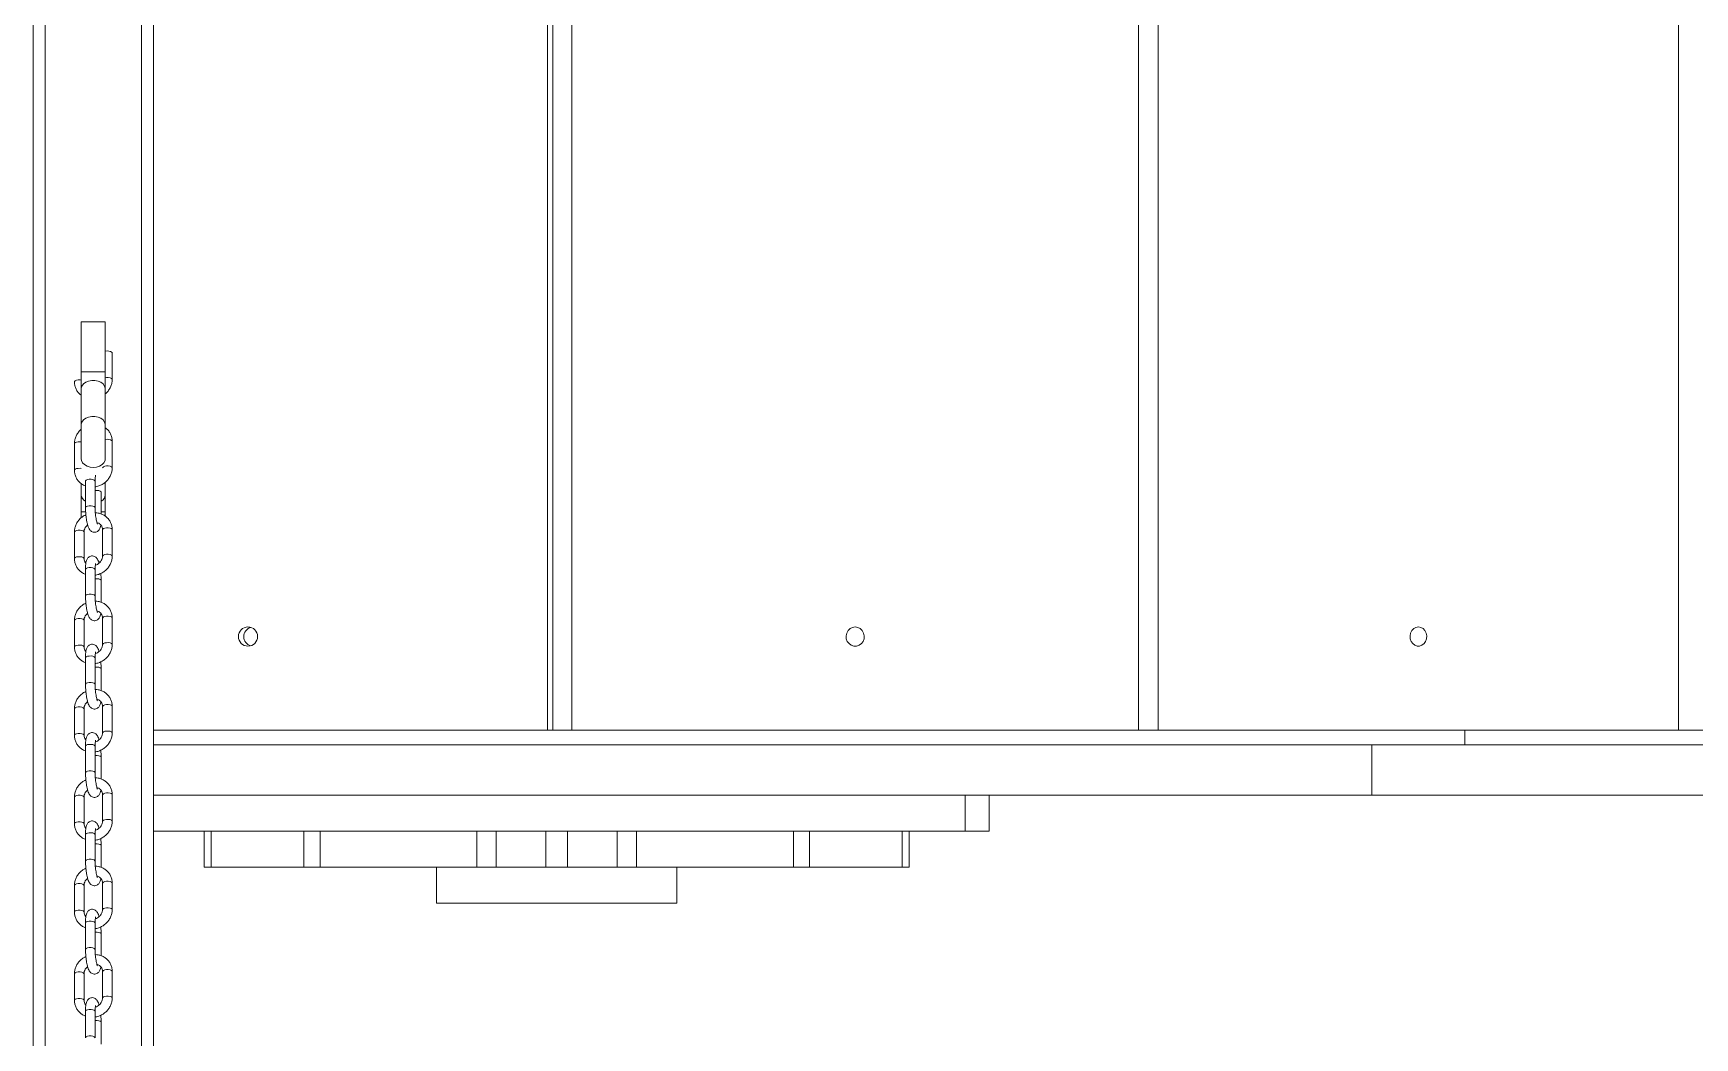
# Model space of a CAD drawing. Header units: millimetres. Extents: x -8083 to 6576, y -6691 to 5601.
# Drawn here: x -186 to 506, y 689 to 1107 of the extents above; entities that cross this region are included whole.
import ezdxf

# ---------------------------------------------------------------- set-up
doc = ezdxf.new("R2010")
doc.units = ezdxf.units.MM
doc.layers.add('DIKOM_ОБЪЕКТ', color=7, linetype='Continuous')

msp = doc.modelspace()

# ---------------------------------------------------------------- linework, layer by layer
at = {"layer": 'DIKOM_ОБЪЕКТ', "color": 7, "linetype": 'Continuous', "lineweight": 15}
for p, q in [((-185.736, 1537.193), (-185.736, -1662.807)), ((-180.736, -1662.807), (-180.736, 1537.193)), ((-140.736, 1537.193), (-140.736, -1662.807)), ((-135.736, -1662.807), (-135.736, 1537.193)), ((28.189, 817.118), (28.189, 1463.118)), ((30.426, 1463.118), (30.426, 817.118)), ((38.38, 1463.118), (38.38, 817.118)), ((274.165, 817.118), (274.165, 1463.118)), ((282.377, 1463.118), (282.377, 817.118)), ((498.883, 817.118), (498.883, 1463.118)), ((-165.736, 987.193), (-165.736, 966.335)), ((-155.736, 987.193), (-165.736, 987.193)), ((-155.736, 966.335), (-155.736, 987.193)), ((-152.915, 974.383), (-152.87, 974.218)), ((-152.87, 963.182), (-152.87, 974.218)), ((-165.736, 966.335), (-165.736, 959.264)), ((-155.736, 966.335), (-165.736, 966.335)), ((-155.736, 959.264), (-155.736, 966.335)), ((-165.736, 959.264), (-165.736, 944.264)), ((-155.736, 944.264), (-155.736, 959.264)), ((-165.736, 944.264), (-165.736, 930.122)), ((-155.736, 930.122), (-155.736, 944.264)), ((-168.602, 936.441), (-168.602, 925.405)), ((-152.915, 937.596), (-152.87, 937.431)), ((-152.87, 926.395), (-152.87, 937.431)), ((-165.736, 919.806), (-165.736, 915.122)), ((-163.996, 920.846), (-163.996, 909.81)), ((-160.041, 921.011), (-159.997, 920.846)), ((-159.997, 909.81), (-159.997, 920.846)), ((-155.736, 915.122), (-155.736, 920.446)), ((-165.736, 915.122), (-165.736, 908.051)), ((-157.476, 907.185), (-157.476, 916.239)), ((-155.736, 908.051), (-155.736, 915.122)), ((-165.736, 908.051), (-165.736, 905.604)), ((-165.736, 908.051), (-163.955, 908.051)), ((-157.476, 908.051), (-155.736, 908.051)), ((-155.736, 906.243), (-155.736, 908.051)), ((-168.602, 899.654), (-168.602, 888.619)), ((-164.602, 888.619), (-164.602, 899.654)), ((-156.87, 900.644), (-156.87, 889.608)), ((-152.915, 900.809), (-152.87, 900.644)), ((-152.87, 889.608), (-152.87, 900.644)), ((-164.647, 888.783), (-164.602, 888.629)), ((-164.262, 887.193), (-163.731, 887.193)), ((-158.524, 887.193), (-157.77, 887.193)), ((-163.996, 884.06), (-163.996, 873.024)), ((-160.041, 884.225), (-159.997, 884.06)), ((-159.997, 873.024), (-159.997, 884.06)), ((-157.476, 870.399), (-157.476, 879.453)), ((-168.602, 862.868), (-168.602, 851.832)), ((-164.602, 851.832), (-164.602, 862.868)), ((-156.87, 863.858), (-156.87, 852.822)), ((-152.915, 864.023), (-152.87, 863.858)), ((-152.87, 852.822), (-152.87, 863.858)), ((-164.647, 851.997), (-164.602, 851.842)), ((-163.996, 847.273), (-163.996, 836.237)), ((-160.041, 847.438), (-159.997, 847.273)), ((-159.997, 836.237), (-159.997, 847.273)), ((-157.476, 833.612), (-157.476, 842.666)), ((-168.602, 826.081), (-168.602, 815.045)), ((-164.602, 815.045), (-164.602, 826.081)), ((-156.87, 827.071), (-156.87, 816.035)), ((-152.915, 827.236), (-152.87, 827.071)), ((-152.87, 816.035), (-152.87, 827.071)), ((-135.736, 817.118), (409.934, 817.118)), ((409.934, 817.118), (409.934, 811.118)), ((1210.493, 817.118), (409.934, 817.118)), ((-164.647, 815.21), (-164.602, 815.055)), ((-163.996, 810.486), (-163.996, 799.45)), ((-160.041, 810.651), (-159.997, 810.486)), ((-159.997, 799.45), (-159.997, 810.486)), ((371.218, 811.118), (-135.736, 811.118)), ((371.218, 811.118), (371.218, 790.118)), ((564.159, 811.118), (371.218, 811.118)), ((-157.476, 796.825), (-157.476, 805.879)), ((-168.602, 789.294), (-168.602, 778.258)), ((-164.602, 778.258), (-164.602, 789.294)), ((-156.87, 790.284), (-156.87, 779.248)), ((-152.915, 790.449), (-152.87, 790.284)), ((-152.87, 779.248), (-152.87, 790.284)), ((371.218, 790.118), (-135.736, 790.118)), ((202.071, 790.118), (202.071, 775.118)), ((212.071, 775.118), (212.071, 790.118)), ((371.218, 790.118), (564.159, 790.118)), ((-164.647, 778.423), (-164.602, 778.269)), ((202.071, 775.118), (-135.736, 775.118)), ((-114.561, 775.118), (-114.561, 760.118)), ((-111.715, 760.118), (-111.715, 775.118)), ((-73.078, 775.118), (-73.078, 760.118)), ((-66.41, 760.118), (-66.41, 775.118)), ((-1.144, 760.118), (-1.144, 775.118)), ((6.928, 775.118), (6.928, 760.118)), ((27.557, 760.118), (27.557, 775.118)), ((36.582, 760.118), (36.582, 775.118)), ((57.211, 760.118), (57.211, 775.118)), ((65.284, 775.118), (65.284, 760.118)), ((130.55, 760.118), (130.55, 775.118)), ((137.218, 760.118), (137.218, 775.118)), ((175.854, 760.118), (175.854, 775.118)), ((178.701, 760.118), (178.701, 775.118)), ((212.071, 775.118), (202.071, 775.118)), ((-163.996, 773.7), (-163.996, 762.664)), ((-160.041, 773.865), (-159.997, 773.7)), ((-159.997, 762.664), (-159.997, 773.7)), ((-157.476, 760.038), (-157.476, 769.092)), ((-152.915, 753.663), (-152.87, 753.498)), ((-114.561, 760.118), (-111.715, 760.118)), ((-111.715, 760.118), (-73.078, 760.118)), ((-73.078, 760.118), (-66.41, 760.118)), ((-66.41, 760.118), (-1.144, 760.118)), ((-17.93, 760.118), (-17.93, 745.118)), ((6.928, 760.118), (-1.144, 760.118)), ((6.928, 760.118), (27.557, 760.118)), ((27.557, 760.118), (36.582, 760.118)), ((36.582, 760.118), (57.211, 760.118)), ((65.284, 760.118), (57.211, 760.118)), ((65.284, 760.118), (130.55, 760.118)), ((82.07, 745.118), (82.07, 760.118)), ((130.55, 760.118), (137.218, 760.118)), ((137.218, 760.118), (175.854, 760.118)), ((175.854, 760.118), (178.701, 760.118)), ((-168.602, 752.508), (-168.602, 741.472)), ((-164.602, 741.472), (-164.602, 752.508)), ((-156.87, 753.498), (-156.87, 742.462)), ((-152.87, 742.462), (-152.87, 753.498)), ((-164.647, 741.637), (-164.602, 741.482)), ((-17.93, 745.118), (82.07, 745.118)), ((-163.996, 736.913), (-163.996, 725.877)), ((-160.041, 737.078), (-159.997, 736.913)), ((-159.997, 725.877), (-159.997, 736.913)), ((-157.476, 723.252), (-157.476, 732.306)), ((-168.602, 715.721), (-168.602, 704.685)), ((-164.602, 704.685), (-164.602, 715.721)), ((-156.87, 716.711), (-156.87, 705.675)), ((-152.915, 716.876), (-152.87, 716.711)), ((-152.87, 705.675), (-152.87, 716.711)), ((-164.647, 704.85), (-164.602, 704.695)), ((-163.996, 700.126), (-163.996, 689.09)), ((-160.041, 700.291), (-159.997, 700.126)), ((-159.997, 689.09), (-159.997, 700.126)), ((-157.476, 686.465), (-157.476, 695.519))]:
    msp.add_line(p, q, dxfattribs=at)
at = {"layer": 'DIKOM_ОБЪЕКТ', "color": 7, "linetype": 'Continuous', "lineweight": 15, "flags": 128}
for points in [[(-168.602, 962.191), (-168.569, 962.333), (-168.282, 962.618), (-167.739, 962.838), (-167.022, 962.96), (-166.242, 962.964), (-165.736, 962.9)], [(-155.736, 959.264), (-155.748, 959.505), (-156.025, 960.448), (-156.651, 961.303), (-157.581, 962.007), (-158.744, 962.507), (-160.055, 962.767), (-161.417, 962.767), (-162.728, 962.507), (-163.891, 962.007), (-164.821, 961.303), (-165.447, 960.448), (-165.724, 959.505), (-165.736, 959.264)], [(-155.736, 963.89), (-155.29, 963.95), (-154.51, 963.954), (-153.784, 963.841), (-153.224, 963.628), (-152.915, 963.347), (-152.87, 963.182)], [(-165.736, 944.264), (-165.724, 944.505), (-165.447, 945.448), (-164.821, 946.303), (-163.891, 947.007), (-162.728, 947.507), (-161.417, 947.767), (-160.055, 947.767), (-158.744, 947.507), (-157.581, 947.007), (-156.651, 946.303), (-156.025, 945.448), (-155.748, 944.505), (-155.736, 944.264)], [(-168.602, 936.441), (-168.569, 936.583), (-168.282, 936.868), (-167.739, 937.087), (-167.022, 937.209)], [(-167.022, 937.209), (-166.242, 937.214), (-165.736, 937.149)], [(-165.736, 930.122), (-165.631, 929.403), (-165.176, 928.496), (-164.39, 927.709), (-163.334, 927.101), (-162.085, 926.718), (-160.736, 926.587)], [(-160.736, 926.587), (-159.387, 926.718), (-158.138, 927.101), (-157.082, 927.709), (-156.296, 928.496), (-155.841, 929.403), (-155.736, 930.122)], [(-156.87, 926.403), (-156.837, 926.536), (-156.55, 926.821), (-156.006, 927.041), (-155.29, 927.163), (-154.51, 927.168), (-153.784, 927.055), (-153.224, 926.841), (-152.915, 926.56), (-152.87, 926.395)], [(-168.602, 925.405), (-168.569, 925.547), (-168.282, 925.831), (-167.739, 926.051), (-167.022, 926.173), (-166.242, 926.178), (-165.736, 926.113)], [(-163.996, 920.846), (-163.964, 920.988), (-163.676, 921.273), (-163.133, 921.493), (-162.417, 921.614), (-161.637, 921.619), (-160.911, 921.506), (-160.35, 921.293), (-160.041, 921.011)], [(-159.997, 916.997), (-159.896, 917.007), (-159.115, 917.012), (-158.39, 916.899), (-157.83, 916.685), (-157.52, 916.404), (-157.476, 916.24)], [(-163.996, 909.81), (-163.964, 909.952), (-163.676, 910.237), (-163.133, 910.457), (-162.417, 910.578), (-161.637, 910.583), (-160.911, 910.47), (-160.35, 910.257), (-160.041, 909.975), (-159.997, 909.809)], [(-168.602, 899.654), (-168.569, 899.796), (-168.282, 900.081), (-167.739, 900.301), (-167.022, 900.422)], [(-167.022, 900.422), (-166.242, 900.427), (-165.517, 900.314), (-164.956, 900.101), (-164.647, 899.819), (-164.602, 899.654)], [(-156.87, 900.644), (-156.837, 900.786), (-156.55, 901.071), (-156.006, 901.291), (-155.29, 901.412), (-154.51, 901.417), (-153.784, 901.304), (-153.224, 901.091), (-152.915, 900.809)], [(-168.602, 888.618), (-168.569, 888.76), (-168.282, 889.045), (-167.739, 889.265), (-167.022, 889.386), (-166.242, 889.391), (-165.517, 889.278), (-164.956, 889.065), (-164.647, 888.783)], [(-156.87, 889.616), (-156.837, 889.75), (-156.55, 890.035), (-156.006, 890.255), (-155.29, 890.376), (-154.51, 890.381), (-153.784, 890.268), (-153.224, 890.055), (-152.915, 889.773), (-152.87, 889.609)], [(-163.996, 884.06), (-163.964, 884.201), (-163.676, 884.486), (-163.133, 884.706), (-162.417, 884.828), (-161.637, 884.832), (-160.911, 884.719), (-160.35, 884.506), (-160.041, 884.225)], [(-159.997, 880.211), (-159.896, 880.22), (-159.115, 880.225), (-158.39, 880.112), (-157.83, 879.899), (-157.52, 879.617), (-157.476, 879.453)], [(-163.996, 873.024), (-163.964, 873.165), (-163.676, 873.45), (-163.133, 873.67), (-162.417, 873.792), (-161.637, 873.796), (-160.911, 873.683), (-160.35, 873.47), (-160.041, 873.189), (-159.997, 873.022)], [(-156.87, 863.858), (-156.837, 863.999), (-156.55, 864.284), (-156.006, 864.504), (-155.29, 864.626), (-154.51, 864.63), (-153.784, 864.517), (-153.224, 864.304), (-152.915, 864.023)], [(-168.602, 862.868), (-168.569, 863.009), (-168.282, 863.294), (-167.739, 863.514), (-167.022, 863.636)], [(-167.022, 863.636), (-166.242, 863.64), (-165.517, 863.527), (-164.956, 863.314), (-164.647, 863.033), (-164.602, 862.868)], [(156.272, 860.118), (157.384, 859.941), (158.398, 859.423), (159.222, 858.612), (159.784, 857.58), (160.034, 856.417), (159.951, 855.228), (159.54, 854.118), (158.839, 853.186), (157.909, 852.515), (156.835, 852.163), (155.71, 852.163), (154.636, 852.515), (153.707, 853.186), (153.005, 854.118), (152.595, 855.228), (152.51, 856.417), (152.761, 857.58), (153.323, 858.612), (154.147, 859.423), (155.161, 859.941), (156.272, 860.118)], [(390.63, 860.118), (391.651, 859.941), (392.581, 859.423), (393.338, 858.612), (393.854, 857.58), (394.084, 856.417), (394.007, 855.228), (393.63, 854.118), (392.986, 853.186), (392.133, 852.515), (391.146, 852.163), (390.113, 852.163), (389.127, 852.515), (388.274, 853.186), (387.63, 854.118), (387.252, 855.228), (387.175, 856.417), (387.405, 857.58), (387.921, 858.612), (388.678, 859.423), (389.609, 859.941), (390.63, 860.118)], [(-168.602, 851.831), (-168.569, 851.973), (-168.282, 852.258), (-167.739, 852.478), (-167.022, 852.6), (-166.242, 852.604), (-165.517, 852.491), (-164.956, 852.278), (-164.647, 851.997)], [(-156.87, 852.829), (-156.837, 852.963), (-156.55, 853.248), (-156.006, 853.468), (-155.29, 853.59), (-154.51, 853.594), (-153.784, 853.481), (-153.224, 853.268), (-152.915, 852.987), (-152.87, 852.822)], [(-163.996, 847.273), (-163.964, 847.414), (-163.676, 847.699), (-163.133, 847.919), (-162.417, 848.041), (-161.637, 848.046), (-160.911, 847.933), (-160.35, 847.719), (-160.041, 847.438)], [(-163.996, 836.237), (-163.964, 836.378), (-163.676, 836.663), (-163.133, 836.883), (-162.417, 837.005), (-161.637, 837.01), (-160.911, 836.897), (-160.35, 836.683), (-160.041, 836.402), (-159.997, 836.235)], [(-159.997, 843.424), (-159.896, 843.434), (-159.115, 843.438), (-158.39, 843.325), (-157.83, 843.112), (-157.52, 842.831), (-157.476, 842.666)], [(-168.602, 826.081), (-168.569, 826.222), (-168.282, 826.507), (-167.739, 826.727), (-167.022, 826.849)], [(-167.022, 826.849), (-166.242, 826.854), (-165.517, 826.741), (-164.956, 826.527), (-164.647, 826.246), (-164.602, 826.081)], [(-156.87, 827.071), (-156.837, 827.212), (-156.55, 827.497), (-156.006, 827.717), (-155.29, 827.839), (-154.51, 827.844), (-153.784, 827.731), (-153.224, 827.517), (-152.915, 827.236)], [(-168.602, 815.045), (-168.569, 815.187), (-168.282, 815.471), (-167.739, 815.691), (-167.022, 815.813), (-166.242, 815.818), (-165.517, 815.705), (-164.956, 815.491), (-164.647, 815.21)], [(-156.87, 816.043), (-156.837, 816.176), (-156.55, 816.461), (-156.006, 816.681), (-155.29, 816.803), (-154.51, 816.808), (-153.784, 816.695), (-153.224, 816.481), (-152.915, 816.2), (-152.87, 816.035)], [(-163.996, 810.486), (-163.964, 810.628), (-163.676, 810.913), (-163.133, 811.133), (-162.417, 811.254), (-161.637, 811.259), (-160.911, 811.146), (-160.35, 810.933), (-160.041, 810.651)], [(-159.997, 806.637), (-159.896, 806.647), (-159.115, 806.652), (-158.39, 806.539), (-157.83, 806.325), (-157.52, 806.044), (-157.476, 805.88)], [(-163.996, 799.45), (-163.964, 799.592), (-163.676, 799.877), (-163.133, 800.097), (-162.417, 800.218), (-161.637, 800.223), (-160.911, 800.11), (-160.35, 799.897), (-160.041, 799.615), (-159.997, 799.449)], [(-168.602, 789.294), (-168.569, 789.436), (-168.282, 789.721), (-167.739, 789.941), (-167.022, 790.062)], [(-167.022, 790.062), (-166.242, 790.067), (-165.517, 789.954), (-164.956, 789.741), (-164.647, 789.459), (-164.602, 789.294)], [(-156.87, 790.284), (-156.837, 790.426), (-156.55, 790.711), (-156.006, 790.931), (-155.29, 791.052), (-154.51, 791.057), (-153.784, 790.944), (-153.224, 790.731), (-152.915, 790.449)], [(-168.602, 778.258), (-168.569, 778.4), (-168.282, 778.685), (-167.739, 778.905), (-167.022, 779.026), (-166.242, 779.031), (-165.517, 778.918), (-164.956, 778.705), (-164.647, 778.423)], [(-163.996, 773.7), (-163.964, 773.841), (-163.676, 774.126), (-163.133, 774.346), (-162.417, 774.468), (-161.637, 774.472), (-160.911, 774.359), (-160.35, 774.146), (-160.041, 773.865)], [(-156.87, 779.256), (-156.837, 779.39), (-156.55, 779.675), (-156.006, 779.895), (-155.29, 780.016), (-154.51, 780.021), (-153.784, 779.908), (-153.224, 779.695), (-152.915, 779.413), (-152.87, 779.249)], [(-159.997, 769.851), (-159.896, 769.86), (-159.115, 769.865), (-158.39, 769.752), (-157.83, 769.539), (-157.52, 769.257), (-157.476, 769.093)], [(-163.996, 762.664), (-163.964, 762.805), (-163.676, 763.09), (-163.133, 763.31), (-162.417, 763.431), (-161.637, 763.436), (-160.911, 763.323), (-160.35, 763.11), (-160.041, 762.829), (-159.997, 762.662)], [(-156.87, 753.498), (-156.837, 753.639), (-156.55, 753.924), (-156.006, 754.144), (-155.29, 754.266), (-154.51, 754.27), (-153.784, 754.157), (-153.224, 753.944), (-152.915, 753.663)], [(-168.602, 752.508), (-168.569, 752.649), (-168.282, 752.934), (-167.739, 753.154), (-167.022, 753.276)], [(-167.022, 753.276), (-166.242, 753.28), (-165.517, 753.167), (-164.956, 752.954), (-164.647, 752.673), (-164.602, 752.508)], [(-168.602, 741.471), (-168.569, 741.613), (-168.282, 741.898), (-167.739, 742.118), (-167.022, 742.24), (-166.242, 742.244), (-165.517, 742.131), (-164.956, 741.918), (-164.647, 741.637)], [(-156.87, 742.469), (-156.837, 742.603), (-156.55, 742.888), (-156.006, 743.108), (-155.29, 743.23), (-154.51, 743.234), (-153.784, 743.121), (-153.224, 742.908), (-152.915, 742.627), (-152.87, 742.462)], [(-163.996, 736.913), (-163.964, 737.054), (-163.676, 737.339), (-163.133, 737.559), (-162.417, 737.681), (-161.637, 737.685), (-160.911, 737.573), (-160.35, 737.359), (-160.041, 737.078)], [(-159.997, 733.064), (-159.896, 733.074), (-159.115, 733.078), (-158.39, 732.965), (-157.83, 732.752), (-157.52, 732.471), (-157.476, 732.306)], [(-163.996, 725.877), (-163.964, 726.018), (-163.676, 726.303), (-163.133, 726.523), (-162.417, 726.645), (-161.637, 726.649), (-160.911, 726.537), (-160.35, 726.323), (-160.041, 726.042), (-159.997, 725.875)], [(-168.602, 715.721), (-168.569, 715.862), (-168.282, 716.147), (-167.739, 716.367), (-167.022, 716.489)], [(-167.022, 716.489), (-166.242, 716.494), (-165.517, 716.381), (-164.956, 716.167), (-164.647, 715.886), (-164.602, 715.721)], [(-156.87, 716.711), (-156.837, 716.852), (-156.55, 717.137), (-156.006, 717.357), (-155.29, 717.479), (-154.51, 717.484), (-153.784, 717.371), (-153.224, 717.157), (-152.915, 716.876)], [(-168.602, 704.685), (-168.569, 704.826), (-168.282, 705.111), (-167.739, 705.331), (-167.022, 705.453), (-166.242, 705.458), (-165.517, 705.345), (-164.956, 705.131), (-164.647, 704.85)], [(-156.87, 705.683), (-156.837, 705.816), (-156.55, 706.101), (-156.006, 706.321), (-155.29, 706.443), (-154.51, 706.448), (-153.784, 706.335), (-153.224, 706.121), (-152.915, 705.84), (-152.87, 705.675)], [(-163.996, 700.126), (-163.964, 700.268), (-163.676, 700.553), (-163.133, 700.773), (-162.417, 700.894), (-161.637, 700.899), (-160.911, 700.786), (-160.35, 700.573), (-160.041, 700.291)], [(-159.997, 696.277), (-159.896, 696.287), (-159.115, 696.292), (-158.39, 696.179), (-157.83, 695.965), (-157.52, 695.684), (-157.476, 695.519)], [(-163.996, 689.09), (-163.964, 689.232), (-163.676, 689.517), (-163.133, 689.737), (-162.417, 689.858), (-161.637, 689.863), (-160.911, 689.75), (-160.35, 689.536), (-160.041, 689.255), (-159.997, 689.088)]]:
    msp.add_lwpolyline(points, dxfattribs=at)
at = {"layer": 'DIKOM_ОБЪЕКТ', "color": 7, "linetype": 'Continuous', "lineweight": 15}
msp.add_circle((-96.379, 856.128), 3.99, dxfattribs=at)
for centre, radius, start, end in [((-154.843, 971.967), 3.091, 51.40939, 106.803394), ((-154.842, 935.181), 3.09, 51.402252, 106.815202), ((-162.565, 915.276), 3.175, 182.770149, 243.19425), ((-158.907, 915.276), 3.175, 296.80575, 357.229851), ((-94.13, 856.118), 4.003, 106.43799, 253.56201)]:
    msp.add_arc(centre, radius, start, end, dxfattribs=at)
for points, knots in [([(-168.602, 962.192), (-168.59, 961.886), (-168.56, 961.082), (-168.245, 959.814), (-167.596, 958.48), (-166.755, 957.373), (-166.049, 956.832), (-165.736, 956.593)], [0, 0, 0, 0, 0.1394135, 0.3673673, 0.5943041, 0.8201545, 1, 1, 1, 1]), ([(-155.736, 957.233), (-155.634, 957.309), (-155.104, 957.706), (-154.346, 958.643), (-153.527, 959.995), (-153.03, 961.446), (-152.878, 962.525), (-152.871, 963.091), (-152.87, 963.182)], [0, 0, 0, 0, 0.0547662, 0.2851303, 0.5154966, 0.7453391, 0.9591858, 1, 1, 1, 1]), ([(-165.736, 942.39), (-165.838, 942.314), (-166.368, 941.917), (-167.126, 940.98), (-167.945, 939.628), (-168.442, 938.177), (-168.594, 937.098), (-168.601, 936.532), (-168.602, 936.441)], [0, 0, 0, 0, 0.0547653, 0.2851257, 0.5154882, 0.7453269, 0.9591702, 1, 1, 1, 1]), ([(-152.87, 937.431), (-152.882, 937.737), (-152.912, 938.541), (-153.226, 939.81), (-153.876, 941.142), (-154.716, 942.25), (-155.423, 942.791), (-155.736, 943.03)], [0, 0, 0, 0, 0.1394119, 0.3673259, 0.5943113, 0.8201058, 1, 1, 1, 1]), ([(-168.602, 925.405), (-168.591, 925.1), (-168.56, 924.295), (-168.244, 923.028), (-167.599, 921.69), (-166.683, 920.519), (-165.53, 919.591), (-164.609, 919.036), (-164.06, 918.882), (-163.996, 918.864)], [0, 0, 0, 0, 0.1071476, 0.2823393, 0.4567425, 0.6303394, 0.8035458, 0.9770605, 1, 1, 1, 1]), ([(-159.997, 918.483), (-159.878, 918.494), (-159.237, 918.55), (-158.104, 918.942), (-156.672, 919.655), (-155.399, 920.645), (-154.336, 921.844), (-153.53, 923.212), (-153.029, 924.659), (-152.878, 925.739), (-152.871, 926.304), (-152.87, 926.395)], [0, 0, 0, 0, 0.0306486, 0.166152, 0.3022581, 0.4388117, 0.5755796, 0.7123488, 0.848807, 0.9757685, 1, 1, 1, 1]), ([(-159.997, 920.846), (-159.995, 921.044), (-159.99, 921.611), (-159.94, 922.38), (-159.86, 922.994), (-159.776, 923.317), (-159.775, 923.317), (-159.775, 923.317)], [0, 0, 0, 0, 0.1538038, 0.4402808, 0.6814295, 0.8873462, 1, 1, 1, 1]), ([(-163.839, 906.828), (-164.155, 906.678), (-164.956, 906.299), (-166.07, 905.399), (-167.137, 904.207), (-167.942, 902.837), (-168.443, 901.391), (-168.594, 900.311), (-168.601, 899.745), (-168.602, 899.654)], [0, 0, 0, 0, 0.1134951, 0.2869817, 0.4607421, 0.6345201, 0.8078935, 0.969201, 1, 1, 1, 1]), ([(-163.996, 909.81), (-163.995, 909.569), (-163.989, 908.865), (-163.925, 907.634), (-163.787, 906.164), (-163.586, 904.745), (-163.33, 903.43), (-163.015, 902.247), (-162.67, 901.333), (-162.279, 900.642), (-161.815, 900.107), (-161.206, 899.695), (-160.44, 899.486), (-159.634, 899.565), (-158.948, 899.901), (-158.451, 900.376), (-158.109, 900.914), (-157.853, 901.574), (-157.707, 902.118), (-157.658, 902.541), (-157.65, 902.61)], [0, 0, 0, 0, 0.0389521, 0.1136118, 0.1878959, 0.2623346, 0.3374827, 0.4145862, 0.4967759, 0.5563862, 0.6023397, 0.6467672, 0.6917613, 0.7373863, 0.7814992, 0.8220918, 0.8645693, 0.9151779, 0.9861944, 1, 1, 1, 1]), ([(-158.986, 902.954), (-158.983, 902.951), (-158.974, 902.937), (-159.073, 903.13), (-159.222, 903.564), (-159.417, 904.286), (-159.613, 905.26), (-159.787, 906.427), (-159.917, 907.694), (-159.986, 908.853), (-159.994, 909.531), (-159.997, 909.81)], [0, 0, 0, 0, 0.0315087, 0.1164976, 0.220116, 0.3407493, 0.4733318, 0.6127211, 0.7554055, 0.8992517, 1, 1, 1, 1]), ([(-152.87, 900.644), (-152.882, 900.95), (-152.912, 901.755), (-153.227, 903.021), (-153.873, 904.36), (-154.79, 905.526), (-155.936, 906.478), (-157.266, 907.17), (-158.609, 907.588), (-159.512, 907.636), (-159.904, 907.657)], [0, 0, 0, 0, 0.0833858, 0.2197458, 0.355514, 0.4905969, 0.6254253, 0.7604807, 0.8961553, 1, 1, 1, 1]), ([(-164.602, 899.654), (-164.597, 899.791), (-164.579, 900.25), (-164.347, 901.052), (-163.836, 901.948), (-163.324, 902.405), (-163.094, 902.61)], [0, 0, 0, 0, 0.1327044, 0.445005, 0.7506471, 1, 1, 1, 1]), ([(-159.205, 903.535), (-159.119, 903.519), (-158.698, 903.444), (-158.074, 903.069), (-157.41, 902.442), (-156.962, 901.624), (-156.901, 900.973), (-156.87, 900.644)], [0, 0, 0, 0, 0.0582158, 0.2826949, 0.5137558, 0.7542612, 1, 1, 1, 1]), ([(-168.602, 888.619), (-168.591, 888.313), (-168.56, 887.508), (-168.244, 886.241), (-167.599, 884.904), (-166.683, 883.732), (-165.53, 882.804), (-164.609, 882.249), (-164.06, 882.096), (-163.996, 882.078)], [0, 0, 0, 0, 0.1071476, 0.2823393, 0.4567425, 0.6303394, 0.8035458, 0.9770605, 1, 1, 1, 1]), ([(-163.822, 886.653), (-163.889, 886.713), (-164.19, 886.988), (-164.501, 887.646), (-164.568, 888.292), (-164.602, 888.619)], [0, 0, 0, 0, 0.1233431, 0.5568815, 1, 1, 1, 1]), ([(-158.378, 886.653), (-158.404, 886.756), (-158.539, 887.279), (-158.804, 887.923), (-159.192, 888.622), (-159.657, 889.156), (-160.266, 889.568), (-161.032, 889.776), (-161.838, 889.698), (-162.524, 889.362), (-163.021, 888.887), (-163.363, 888.348), (-163.622, 887.695), (-163.816, 886.857), (-163.947, 885.768), (-163.993, 884.787), (-163.996, 884.203), (-163.996, 884.06)], [0, 0, 0, 0, 0.0264031, 0.1338505, 0.2117796, 0.2718552, 0.3299392, 0.3887586, 0.4483895, 0.5060774, 0.5591215, 0.6146747, 0.6808406, 0.7736812, 0.8741898, 0.9690834, 1, 1, 1, 1]), ([(-159.997, 881.697), (-159.878, 881.707), (-159.237, 881.763), (-158.104, 882.155), (-156.672, 882.868), (-155.399, 883.859), (-154.336, 885.057), (-153.53, 886.425), (-153.029, 887.872), (-152.878, 888.952), (-152.871, 889.518), (-152.87, 889.608)], [0, 0, 0, 0, 0.0306486, 0.1661518, 0.3022578, 0.4388112, 0.575579, 0.7123394, 0.8487975, 0.9757685, 1, 1, 1, 1]), ([(-159.997, 884.06), (-159.995, 884.258), (-159.99, 884.825), (-159.94, 885.593), (-159.86, 886.208), (-159.776, 886.53), (-159.775, 886.53), (-159.775, 886.531)], [0, 0, 0, 0, 0.1538038, 0.4402808, 0.6814295, 0.8873462, 1, 1, 1, 1]), ([(-156.87, 889.608), (-156.875, 889.472), (-156.893, 889.013), (-157.121, 888.208), (-157.678, 887.273), (-158.478, 886.503), (-159.252, 886.003), (-159.753, 885.866), (-159.901, 885.825)], [0, 0, 0, 0, 0.0901914, 0.3024439, 0.5101412, 0.7136816, 0.9150486, 1, 1, 1, 1]), ([(-157.476, 879.453), (-157.478, 879.694), (-157.484, 880.397), (-157.53, 881.413), (-157.606, 882.168), (-157.633, 882.435)], [0, 0, 0, 0, 0.2521287, 0.7351798, 1, 1, 1, 1]), ([(-163.996, 873.024), (-163.995, 872.782), (-163.989, 872.078), (-163.925, 870.847), (-163.787, 869.377), (-163.586, 867.958), (-163.33, 866.643), (-163.015, 865.46), (-162.67, 864.547), (-162.279, 863.855), (-161.815, 863.32), (-161.206, 862.908), (-160.44, 862.7), (-159.634, 862.778), (-158.948, 863.114), (-158.451, 863.589), (-158.109, 864.127), (-157.853, 864.787), (-157.707, 865.331), (-157.658, 865.755), (-157.65, 865.824)], [0, 0, 0, 0, 0.0389525, 0.1136127, 0.1879047, 0.262332, 0.3374807, 0.4145849, 0.4967928, 0.5563853, 0.6023393, 0.6467698, 0.6917629, 0.7373883, 0.7815015, 0.8220912, 0.8645727, 0.9151817, 0.9861988, 1, 1, 1, 1]), ([(-158.986, 866.168), (-158.983, 866.164), (-158.974, 866.151), (-159.073, 866.344), (-159.222, 866.777), (-159.417, 867.5), (-159.613, 868.473), (-159.787, 869.64), (-159.917, 870.908), (-159.986, 872.067), (-159.994, 872.744), (-159.997, 873.024)], [0, 0, 0, 0, 0.0315086, 0.1164973, 0.2201155, 0.3407486, 0.4733197, 0.6127087, 0.755406, 0.8992519, 1, 1, 1, 1]), ([(-163.839, 870.041), (-164.155, 869.891), (-164.956, 869.512), (-166.07, 868.612), (-167.136, 867.42), (-167.942, 866.051), (-168.443, 864.604), (-168.594, 863.524), (-168.601, 862.958), (-168.602, 862.868)], [0, 0, 0, 0, 0.1134953, 0.2869821, 0.4607523, 0.6345196, 0.8078932, 0.9692009, 1, 1, 1, 1]), ([(-164.602, 862.868), (-164.597, 863.005), (-164.579, 863.464), (-164.347, 864.265), (-163.836, 865.161), (-163.324, 865.618), (-163.094, 865.823)], [0, 0, 0, 0, 0.1327073, 0.4450148, 0.7506636, 1, 1, 1, 1]), ([(-152.87, 863.858), (-152.882, 864.163), (-152.912, 864.968), (-153.227, 866.235), (-153.873, 867.574), (-154.79, 868.739), (-155.936, 869.691), (-157.266, 870.384), (-158.609, 870.802), (-159.512, 870.849), (-159.904, 870.87)], [0, 0, 0, 0, 0.0833857, 0.2197454, 0.3555135, 0.4905961, 0.6254243, 0.7604913, 0.8961555, 1, 1, 1, 1]), ([(-159.205, 866.748), (-159.119, 866.733), (-158.698, 866.658), (-158.074, 866.283), (-157.41, 865.655), (-156.962, 864.837), (-156.901, 864.186), (-156.87, 863.858)], [0, 0, 0, 0, 0.0582158, 0.2826949, 0.5137558, 0.7542612, 1, 1, 1, 1]), ([(-168.602, 851.832), (-168.591, 851.526), (-168.56, 850.722), (-168.244, 849.455), (-167.599, 848.117), (-166.683, 846.945), (-165.53, 846.017), (-164.609, 845.463), (-164.06, 845.309), (-163.996, 845.291)], [0, 0, 0, 0, 0.1071355, 0.2823281, 0.4567436, 0.6303315, 0.8035388, 0.9770604, 1, 1, 1, 1]), ([(-163.822, 849.866), (-163.889, 849.927), (-164.19, 850.202), (-164.501, 850.859), (-164.568, 851.505), (-164.602, 851.832)], [0, 0, 0, 0, 0.1233473, 0.5569004, 1, 1, 1, 1]), ([(-158.378, 849.866), (-158.404, 849.969), (-158.539, 850.492), (-158.804, 851.136), (-159.192, 851.836), (-159.657, 852.369), (-160.266, 852.781), (-161.032, 852.99), (-161.838, 852.911), (-162.524, 852.575), (-163.021, 852.1), (-163.363, 851.562), (-163.622, 850.908), (-163.816, 850.07), (-163.947, 848.981), (-163.993, 848), (-163.996, 847.416), (-163.996, 847.273)], [0, 0, 0, 0, 0.0264032, 0.1338508, 0.2117801, 0.2718558, 0.3299399, 0.3887595, 0.4483912, 0.5060763, 0.5591206, 0.6146786, 0.6808398, 0.7736807, 0.8741895, 0.9690833, 1, 1, 1, 1]), ([(-159.997, 844.91), (-159.878, 844.92), (-159.237, 844.976), (-158.104, 845.368), (-156.672, 846.082), (-155.399, 847.072), (-154.336, 848.27), (-153.53, 849.638), (-153.029, 851.086), (-152.878, 852.165), (-152.871, 852.731), (-152.87, 852.822)], [0, 0, 0, 0, 0.0306486, 0.1661516, 0.3022574, 0.4388044, 0.5755795, 0.7123398, 0.8487977, 0.9757589, 1, 1, 1, 1]), ([(-156.87, 852.822), (-156.875, 852.685), (-156.893, 852.226), (-157.121, 851.422), (-157.678, 850.487), (-158.478, 849.716), (-159.252, 849.216), (-159.753, 849.079), (-159.901, 849.039)], [0, 0, 0, 0, 0.0901903, 0.3024402, 0.510135, 0.7136729, 0.9150375, 1, 1, 1, 1]), ([(-159.997, 847.273), (-159.995, 847.471), (-159.99, 848.038), (-159.94, 848.806), (-159.86, 849.421), (-159.776, 849.743), (-159.775, 849.744), (-159.775, 849.744)], [0, 0, 0, 0, 0.153806, 0.4402872, 0.6814236, 0.8873432, 1, 1, 1, 1]), ([(-157.476, 842.666), (-157.478, 842.907), (-157.484, 843.611), (-157.53, 844.626), (-157.606, 845.381), (-157.633, 845.648)], [0, 0, 0, 0, 0.2520913, 0.7351801, 1, 1, 1, 1]), ([(-163.839, 833.255), (-164.155, 833.105), (-164.956, 832.725), (-166.07, 831.825), (-167.136, 830.634), (-167.942, 829.264), (-168.443, 827.817), (-168.594, 826.737), (-168.601, 826.172), (-168.602, 826.081)], [0, 0, 0, 0, 0.1134956, 0.2869931, 0.4607534, 0.6345203, 0.8078936, 0.9692133, 1, 1, 1, 1]), ([(-163.996, 836.237), (-163.995, 835.996), (-163.989, 835.292), (-163.925, 834.061), (-163.787, 832.59), (-163.586, 831.172), (-163.33, 829.856), (-163.015, 828.673), (-162.67, 827.76), (-162.279, 827.068), (-161.815, 826.533), (-161.206, 826.121), (-160.44, 825.913), (-159.634, 825.992), (-158.948, 826.327), (-158.451, 826.803), (-158.109, 827.34), (-157.853, 828.001), (-157.707, 828.545), (-157.658, 828.968), (-157.65, 829.037)], [0, 0, 0, 0, 0.0389656, 0.1136194, 0.1879108, 0.2623375, 0.3374858, 0.4145894, 0.4967967, 0.5563889, 0.6023425, 0.6467727, 0.6917655, 0.73739, 0.7815173, 0.8220924, 0.86457, 0.9151823, 0.9861989, 1, 1, 1, 1]), ([(-158.986, 829.381), (-158.983, 829.377), (-158.974, 829.364), (-159.073, 829.557), (-159.222, 829.99), (-159.417, 830.713), (-159.613, 831.686), (-159.787, 832.853), (-159.917, 834.121), (-159.986, 835.28), (-159.994, 835.958), (-159.997, 836.237)], [0, 0, 0, 0, 0.0315082, 0.1164958, 0.2201063, 0.3406991, 0.4733085, 0.6126956, 0.755391, 0.899235, 1, 1, 1, 1]), ([(-152.87, 827.071), (-152.882, 827.376), (-152.912, 828.181), (-153.227, 829.448), (-153.873, 830.787), (-154.79, 831.953), (-155.936, 832.904), (-157.266, 833.597), (-158.609, 834.015), (-159.512, 834.063), (-159.904, 834.083)], [0, 0, 0, 0, 0.083395, 0.219754, 0.3555124, 0.4906019, 0.6254293, 0.7604908, 0.896157, 1, 1, 1, 1]), ([(-159.205, 829.961), (-159.119, 829.946), (-158.698, 829.871), (-158.074, 829.496), (-157.41, 828.868), (-156.962, 828.05), (-156.901, 827.4), (-156.87, 827.071)], [0, 0, 0, 0, 0.0582147, 0.2826896, 0.5137461, 0.754247, 1, 1, 1, 1]), ([(-164.602, 826.081), (-164.597, 826.218), (-164.579, 826.677), (-164.347, 827.479), (-163.836, 828.374), (-163.324, 828.831), (-163.094, 829.037)], [0, 0, 0, 0, 0.1327766, 0.4450201, 0.750666, 1, 1, 1, 1]), ([(-158.378, 813.08), (-158.404, 813.183), (-158.539, 813.705), (-158.804, 814.349), (-159.192, 815.049), (-159.657, 815.583), (-160.266, 815.995), (-161.032, 816.203), (-161.838, 816.124), (-162.524, 815.789), (-163.021, 815.313), (-163.363, 814.775), (-163.622, 814.122), (-163.816, 813.283), (-163.947, 812.195), (-163.993, 811.214), (-163.996, 810.63), (-163.996, 810.486)], [0, 0, 0, 0, 0.0264092, 0.1338567, 0.2117859, 0.2718616, 0.3299422, 0.3887634, 0.448395, 0.50608, 0.5591286, 0.6146818, 0.680843, 0.7736603, 0.8741897, 0.9690833, 1, 1, 1, 1]), ([(-159.997, 808.123), (-159.878, 808.134), (-159.237, 808.189), (-158.104, 808.582), (-156.672, 809.295), (-155.399, 810.285), (-154.336, 811.484), (-153.53, 812.852), (-153.029, 814.299), (-152.878, 815.379), (-152.871, 815.944), (-152.87, 816.035)], [0, 0, 0, 0, 0.0306474, 0.1661498, 0.3022596, 0.438806, 0.5755729, 0.7123411, 0.8487984, 0.975759, 1, 1, 1, 1]), ([(-156.87, 816.035), (-156.875, 815.898), (-156.893, 815.439), (-157.121, 814.635), (-157.678, 813.7), (-158.478, 812.929), (-159.252, 812.429), (-159.753, 812.293), (-159.901, 812.252)], [0, 0, 0, 0, 0.0901899, 0.3024388, 0.5101326, 0.7136695, 0.9150442, 1, 1, 1, 1]), ([(-168.602, 815.045), (-168.591, 814.74), (-168.56, 813.935), (-168.244, 812.668), (-167.599, 811.33), (-166.683, 810.159), (-165.529, 809.23), (-164.609, 808.676), (-164.06, 808.522), (-163.996, 808.504)], [0, 0, 0, 0, 0.1071357, 0.2823285, 0.4567442, 0.6303323, 0.8035235, 0.9770604, 1, 1, 1, 1]), ([(-163.822, 813.079), (-163.889, 813.14), (-164.19, 813.415), (-164.501, 814.073), (-164.568, 814.719), (-164.602, 815.045)], [0, 0, 0, 0, 0.123368, 0.5569109, 1, 1, 1, 1]), ([(-159.997, 810.486), (-159.995, 810.684), (-159.99, 811.251), (-159.94, 812.02), (-159.86, 812.634), (-159.776, 812.957), (-159.775, 812.957), (-159.775, 812.957)], [0, 0, 0, 0, 0.153806, 0.4402872, 0.6814236, 0.8873432, 1, 1, 1, 1]), ([(-157.476, 805.879), (-157.478, 806.12), (-157.484, 806.824), (-157.53, 807.839), (-157.606, 808.594), (-157.633, 808.862)], [0, 0, 0, 0, 0.2520913, 0.7351801, 1, 1, 1, 1]), ([(-163.839, 796.468), (-164.155, 796.318), (-164.956, 795.939), (-166.07, 795.039), (-167.136, 793.847), (-167.942, 792.477), (-168.443, 791.031), (-168.594, 789.951), (-168.601, 789.385), (-168.602, 789.294)], [0, 0, 0, 0, 0.1134955, 0.2869927, 0.4607528, 0.6345209, 0.8079062, 0.9692134, 1, 1, 1, 1]), ([(-163.996, 799.45), (-163.995, 799.209), (-163.989, 798.505), (-163.925, 797.274), (-163.787, 795.804), (-163.586, 794.385), (-163.33, 793.07), (-163.015, 791.887), (-162.67, 790.973), (-162.279, 790.282), (-161.815, 789.747), (-161.206, 789.335), (-160.44, 789.127), (-159.634, 789.205), (-158.948, 789.541), (-158.451, 790.016), (-158.109, 790.553), (-157.853, 791.214), (-157.707, 791.758), (-157.658, 792.181), (-157.65, 792.25)], [0, 0, 0, 0, 0.0389656, 0.1136194, 0.1879108, 0.2623375, 0.3374858, 0.4145894, 0.4967967, 0.5563889, 0.6023425, 0.6467727, 0.6917655, 0.73739, 0.7815173, 0.8220924, 0.86457, 0.9151823, 0.9861989, 1, 1, 1, 1]), ([(-158.986, 792.594), (-158.983, 792.591), (-158.974, 792.577), (-159.073, 792.77), (-159.222, 793.203), (-159.417, 793.927), (-159.613, 794.9), (-159.787, 796.067), (-159.917, 797.334), (-159.986, 798.493), (-159.994, 799.171), (-159.997, 799.45)], [0, 0, 0, 0, 0.0315085, 0.1164971, 0.220109, 0.3407033, 0.4733143, 0.6126856, 0.755388, 0.8992337, 1, 1, 1, 1]), ([(-152.87, 790.284), (-152.882, 790.59), (-152.912, 791.395), (-153.227, 792.661), (-153.873, 794), (-154.79, 795.166), (-155.936, 796.118), (-157.266, 796.81), (-158.609, 797.228), (-159.512, 797.276), (-159.904, 797.297)], [0, 0, 0, 0, 0.083395, 0.219754, 0.3555124, 0.4906019, 0.6254293, 0.7604908, 0.8961643, 1, 1, 1, 1]), ([(-164.602, 789.294), (-164.597, 789.431), (-164.579, 789.89), (-164.347, 790.692), (-163.836, 791.587), (-163.324, 792.044), (-163.094, 792.25)], [0, 0, 0, 0, 0.1327771, 0.4450218, 0.7506431, 1, 1, 1, 1]), ([(-159.205, 793.174), (-159.119, 793.159), (-158.698, 793.085), (-158.074, 792.709), (-157.41, 792.082), (-156.962, 791.264), (-156.901, 790.613), (-156.87, 790.284)], [0, 0, 0, 0, 0.0582109, 0.2826874, 0.5137588, 0.7542452, 1, 1, 1, 1]), ([(-168.602, 778.258), (-168.591, 777.953), (-168.56, 777.148), (-168.244, 775.881), (-167.599, 774.544), (-166.683, 773.372), (-165.53, 772.444), (-164.609, 771.889), (-164.06, 771.736), (-163.996, 771.718)], [0, 0, 0, 0, 0.1071625, 0.2823397, 0.4567522, 0.6303371, 0.8035331, 0.9770608, 1, 1, 1, 1]), ([(-163.822, 776.292), (-163.889, 776.353), (-164.19, 776.628), (-164.501, 777.286), (-164.568, 777.932), (-164.602, 778.258)], [0, 0, 0, 0, 0.1233544, 0.5569595, 1, 1, 1, 1]), ([(-158.378, 776.293), (-158.404, 776.396), (-158.539, 776.919), (-158.804, 777.562), (-159.192, 778.262), (-159.657, 778.796), (-160.266, 779.208), (-161.032, 779.416), (-161.838, 779.338), (-162.524, 779.002), (-163.021, 778.527), (-163.363, 777.988), (-163.622, 777.335), (-163.816, 776.496), (-163.947, 775.408), (-163.993, 774.427), (-163.996, 773.843), (-163.996, 773.7)], [0, 0, 0, 0, 0.0263898, 0.1338549, 0.2117883, 0.2718638, 0.3299442, 0.3887653, 0.4483967, 0.5060845, 0.5591286, 0.6146598, 0.6808256, 0.773661, 0.8741901, 0.9690834, 1, 1, 1, 1]), ([(-159.997, 771.337), (-159.878, 771.347), (-159.237, 771.403), (-158.104, 771.795), (-156.672, 772.508), (-155.399, 773.499), (-154.336, 774.697), (-153.53, 776.065), (-153.029, 777.512), (-152.878, 778.592), (-152.871, 779.158), (-152.87, 779.248)], [0, 0, 0, 0, 0.0306474, 0.1661498, 0.3022596, 0.438806, 0.5755729, 0.7123411, 0.8487984, 0.975759, 1, 1, 1, 1]), ([(-159.997, 773.7), (-159.995, 773.898), (-159.99, 774.465), (-159.94, 775.233), (-159.86, 775.848), (-159.776, 776.17), (-159.775, 776.17), (-159.775, 776.171)], [0, 0, 0, 0, 0.1538089, 0.4403659, 0.6814175, 0.8873411, 1, 1, 1, 1]), ([(-156.87, 779.248), (-156.875, 779.112), (-156.893, 778.653), (-157.121, 777.848), (-157.678, 776.913), (-158.478, 776.143), (-159.252, 775.643), (-159.753, 775.506), (-159.901, 775.465)], [0, 0, 0, 0, 0.0901899, 0.3024388, 0.5101326, 0.7136695, 0.9150442, 1, 1, 1, 1]), ([(-157.476, 769.092), (-157.478, 769.334), (-157.484, 770.037), (-157.53, 771.053), (-157.606, 771.808), (-157.633, 772.075)], [0, 0, 0, 0, 0.252119, 0.73519, 1, 1, 1, 1]), ([(-163.996, 762.664), (-163.995, 762.422), (-163.989, 761.719), (-163.925, 760.487), (-163.787, 759.017), (-163.586, 757.598), (-163.33, 756.283), (-163.015, 755.1), (-162.67, 754.187), (-162.279, 753.495), (-161.815, 752.96), (-161.206, 752.548), (-160.44, 752.34), (-159.634, 752.418), (-158.948, 752.754), (-158.451, 753.229), (-158.109, 753.767), (-157.853, 754.427), (-157.707, 754.971), (-157.658, 755.395), (-157.65, 755.464)], [0, 0, 0, 0, 0.0389655, 0.1136193, 0.1879106, 0.2623373, 0.3374855, 0.4145891, 0.4967963, 0.5563918, 0.6023422, 0.6467724, 0.6917651, 0.7373897, 0.7815168, 0.8220919, 0.8645695, 0.9151818, 0.9861944, 1, 1, 1, 1]), ([(-158.986, 755.807), (-158.983, 755.804), (-158.974, 755.791), (-159.073, 755.983), (-159.222, 756.417), (-159.417, 757.14), (-159.613, 758.113), (-159.787, 759.28), (-159.917, 760.548), (-159.986, 761.707), (-159.994, 762.384), (-159.997, 762.664)], [0, 0, 0, 0, 0.0315084, 0.1164935, 0.2201114, 0.3407053, 0.4733159, 0.6126868, 0.7553887, 0.899234, 1, 1, 1, 1]), ([(-152.87, 753.498), (-152.882, 753.803), (-152.912, 754.608), (-153.227, 755.875), (-153.873, 757.213), (-154.79, 758.379), (-155.936, 759.331), (-157.266, 760.024), (-158.609, 760.442), (-159.512, 760.489), (-159.904, 760.51)], [0, 0, 0, 0, 0.0834077, 0.2197441, 0.3555115, 0.4906012, 0.6254288, 0.7604904, 0.8961642, 1, 1, 1, 1]), ([(-163.839, 759.681), (-164.155, 759.531), (-164.956, 759.152), (-166.07, 758.252), (-167.136, 757.06), (-167.942, 755.691), (-168.443, 754.244), (-168.594, 753.164), (-168.601, 752.598), (-168.602, 752.508)], [0, 0, 0, 0, 0.1135014, 0.2869907, 0.4607508, 0.6345189, 0.807892, 0.9692134, 1, 1, 1, 1]), ([(-164.602, 752.508), (-164.597, 752.645), (-164.579, 753.103), (-164.347, 753.905), (-163.836, 754.801), (-163.324, 755.258), (-163.094, 755.463)], [0, 0, 0, 0, 0.1327773, 0.4449954, 0.7506428, 1, 1, 1, 1]), ([(-159.205, 756.388), (-159.119, 756.372), (-158.698, 756.298), (-158.074, 755.923), (-157.41, 755.295), (-156.962, 754.477), (-156.901, 753.826), (-156.87, 753.498)], [0, 0, 0, 0, 0.0582155, 0.2826839, 0.5137564, 0.754244, 1, 1, 1, 1]), ([(-168.602, 741.472), (-168.591, 741.166), (-168.56, 740.362), (-168.244, 739.094), (-167.599, 737.757), (-166.683, 736.585), (-165.53, 735.657), (-164.609, 735.103), (-164.06, 734.949), (-163.996, 734.931)], [0, 0, 0, 0, 0.1071623, 0.2823392, 0.4567514, 0.6303458, 0.8035335, 0.9770609, 1, 1, 1, 1]), ([(-163.822, 739.506), (-163.889, 739.567), (-164.19, 739.842), (-164.501, 740.499), (-164.568, 741.145), (-164.602, 741.472)], [0, 0, 0, 0, 0.1233544, 0.5569595, 1, 1, 1, 1]), ([(-158.378, 739.506), (-158.404, 739.609), (-158.539, 740.132), (-158.804, 740.776), (-159.192, 741.475), (-159.657, 742.009), (-160.266, 742.421), (-161.032, 742.63), (-161.838, 742.551), (-162.524, 742.215), (-163.021, 741.74), (-163.363, 741.201), (-163.622, 740.548), (-163.816, 739.71), (-163.947, 738.622), (-163.993, 737.64), (-163.996, 737.056), (-163.996, 736.913)], [0, 0, 0, 0, 0.0263837, 0.1338536, 0.211787, 0.2718362, 0.3299386, 0.3887595, 0.4483909, 0.5060786, 0.5591226, 0.6146537, 0.6808194, 0.7736546, 0.8741835, 0.9690835, 1, 1, 1, 1]), ([(-159.997, 734.55), (-159.878, 734.56), (-159.237, 734.616), (-158.104, 735.008), (-156.672, 735.722), (-155.399, 736.712), (-154.336, 737.91), (-153.53, 739.278), (-153.029, 740.725), (-152.878, 741.806), (-152.871, 742.371), (-152.87, 742.462)], [0, 0, 0, 0, 0.0306473, 0.1661494, 0.3022589, 0.438805, 0.5755717, 0.7123396, 0.8487966, 0.9757569, 1, 1, 1, 1]), ([(-156.87, 742.462), (-156.875, 742.325), (-156.893, 741.866), (-157.121, 741.062), (-157.678, 740.127), (-158.478, 739.356), (-159.252, 738.856), (-159.753, 738.719), (-159.901, 738.679)], [0, 0, 0, 0, 0.0902171, 0.3024596, 0.5101472, 0.7136781, 0.9150468, 1, 1, 1, 1]), ([(-159.997, 736.913), (-159.995, 737.111), (-159.99, 737.678), (-159.94, 738.446), (-159.86, 739.061), (-159.776, 739.383), (-159.775, 739.384), (-159.775, 739.384)], [0, 0, 0, 0, 0.1538293, 0.4403794, 0.6814252, 0.8873438, 1, 1, 1, 1]), ([(-157.476, 732.306), (-157.478, 732.547), (-157.484, 733.25), (-157.53, 734.266), (-157.606, 735.021), (-157.633, 735.288)], [0, 0, 0, 0, 0.252119, 0.73519, 1, 1, 1, 1]), ([(-163.839, 722.894), (-164.155, 722.745), (-164.956, 722.365), (-166.07, 721.465), (-167.136, 720.274), (-167.942, 718.904), (-168.443, 717.457), (-168.594, 716.377), (-168.601, 715.812), (-168.602, 715.721)], [0, 0, 0, 0, 0.1134956, 0.2869822, 0.460749, 0.6345174, 0.8078908, 0.9691982, 1, 1, 1, 1]), ([(-163.996, 725.877), (-163.995, 725.636), (-163.989, 724.932), (-163.925, 723.701), (-163.787, 722.23), (-163.586, 720.812), (-163.33, 719.496), (-163.015, 718.313), (-162.67, 717.4), (-162.279, 716.708), (-161.815, 716.173), (-161.206, 715.762), (-160.439, 715.553), (-159.634, 715.632), (-158.948, 715.967), (-158.451, 716.443), (-158.109, 716.98), (-157.853, 717.641), (-157.707, 718.184), (-157.658, 718.608), (-157.65, 718.677)], [0, 0, 0, 0, 0.0389654, 0.1136247, 0.1879097, 0.262336, 0.3374891, 0.4145877, 0.4967946, 0.5563898, 0.60234, 0.6467842, 0.6917661, 0.7373909, 0.7815179, 0.8220928, 0.8645701, 0.9151822, 0.9861945, 1, 1, 1, 1]), ([(-158.986, 719.021), (-158.983, 719.017), (-158.974, 719.004), (-159.073, 719.197), (-159.222, 719.63), (-159.417, 720.353), (-159.613, 721.326), (-159.787, 722.493), (-159.917, 723.761), (-159.986, 724.92), (-159.994, 725.598), (-159.997, 725.877)], [0, 0, 0, 0, 0.0315084, 0.1164935, 0.2201114, 0.3407053, 0.4733159, 0.6126868, 0.7553756, 0.899234, 1, 1, 1, 1]), ([(-152.87, 716.711), (-152.882, 717.016), (-152.912, 717.821), (-153.227, 719.088), (-153.873, 720.427), (-154.79, 721.593), (-155.936, 722.544), (-157.266, 723.237), (-158.609, 723.655), (-159.512, 723.703), (-159.904, 723.723)], [0, 0, 0, 0, 0.083407, 0.2197423, 0.3555086, 0.4905971, 0.6254236, 0.7604842, 0.8961568, 1, 1, 1, 1]), ([(-159.205, 719.601), (-159.119, 719.586), (-158.698, 719.511), (-158.074, 719.136), (-157.41, 718.508), (-156.962, 717.69), (-156.901, 717.04), (-156.87, 716.711)], [0, 0, 0, 0, 0.0582158, 0.2826949, 0.5137558, 0.7542612, 1, 1, 1, 1]), ([(-164.602, 715.721), (-164.597, 715.858), (-164.579, 716.317), (-164.347, 717.118), (-163.836, 718.014), (-163.324, 718.471), (-163.094, 718.676)], [0, 0, 0, 0, 0.132775, 0.4450486, 0.750647, 1, 1, 1, 1]), ([(-158.378, 702.719), (-158.404, 702.823), (-158.539, 703.346), (-158.804, 703.989), (-159.192, 704.689), (-159.657, 705.223), (-160.266, 705.634), (-161.033, 705.843), (-161.838, 705.764), (-162.524, 705.429), (-163.021, 704.954), (-163.363, 704.415), (-163.622, 703.761), (-163.816, 702.923), (-163.947, 701.835), (-163.993, 700.854), (-163.996, 700.27), (-163.996, 700.126)], [0, 0, 0, 0, 0.0263837, 0.1338538, 0.2117872, 0.2718365, 0.3299389, 0.3887443, 0.4483903, 0.506078, 0.5591221, 0.6146533, 0.6808191, 0.7736543, 0.8741834, 0.9690834, 1, 1, 1, 1]), ([(-159.997, 697.763), (-159.878, 697.774), (-159.237, 697.829), (-158.104, 698.222), (-156.672, 698.935), (-155.399, 699.925), (-154.336, 701.124), (-153.53, 702.492), (-153.029, 703.939), (-152.878, 705.019), (-152.871, 705.584), (-152.87, 705.675)], [0, 0, 0, 0, 0.0306473, 0.1661494, 0.3022589, 0.438805, 0.5755717, 0.7123396, 0.8487966, 0.9757569, 1, 1, 1, 1]), ([(-156.87, 705.675), (-156.875, 705.538), (-156.893, 705.079), (-157.121, 704.275), (-157.678, 703.34), (-158.478, 702.569), (-159.252, 702.069), (-159.753, 701.933), (-159.901, 701.892)], [0, 0, 0, 0, 0.0902346, 0.3024575, 0.5101438, 0.7136735, 0.915041, 1, 1, 1, 1]), ([(-168.602, 704.685), (-168.591, 704.38), (-168.56, 703.575), (-168.244, 702.308), (-167.599, 700.97), (-166.683, 699.799), (-165.53, 698.87), (-164.609, 698.316), (-164.06, 698.162), (-163.996, 698.144)], [0, 0, 0, 0, 0.1071623, 0.2823392, 0.4567514, 0.6303458, 0.8035335, 0.9770609, 1, 1, 1, 1]), ([(-163.822, 702.719), (-163.889, 702.78), (-164.19, 703.055), (-164.501, 703.712), (-164.568, 704.358), (-164.602, 704.685)], [0, 0, 0, 0, 0.1233539, 0.5569277, 1, 1, 1, 1]), ([(-159.997, 700.126), (-159.995, 700.324), (-159.99, 700.891), (-159.94, 701.659), (-159.86, 702.274), (-159.776, 702.597), (-159.775, 702.597), (-159.775, 702.597)], [0, 0, 0, 0, 0.1538461, 0.4403038, 0.6813468, 0.8873525, 1, 1, 1, 1]), ([(-157.476, 695.519), (-157.478, 695.76), (-157.484, 696.464), (-157.53, 697.479), (-157.606, 698.234), (-157.633, 698.502)], [0, 0, 0, 0, 0.252119, 0.73519, 1, 1, 1, 1])]:
    msp.add_open_spline(points, degree=3, knots=knots, dxfattribs=at)

doc.saveas('drawing.dxf')
